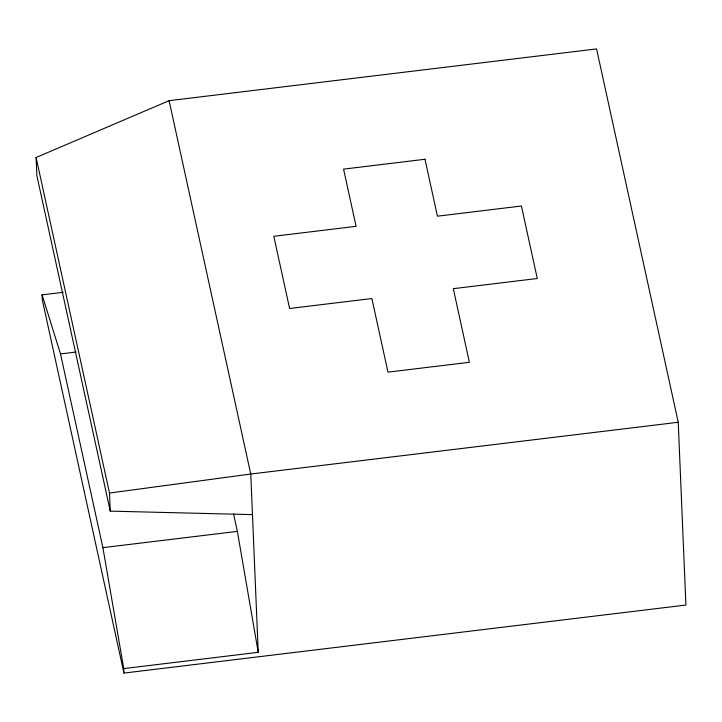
<?xml version="1.0" encoding="UTF-8"?>
<svg xmlns="http://www.w3.org/2000/svg" width="722" height="722" viewBox="0 0 722 722"><rect width="100%" height="100%" fill="white"/><g stroke="black" fill="none" stroke-linecap="round" stroke-linejoin="round"><path stroke-width="1.08" d="M252.456 514.633L110.258 511.131L36.858 175.59L36.1 157.504L169.092 100.674L596.571 48.916L678.238 422.271L685.9 605.045L123.94 673.084L42.273 299.729L42.075 294.865L63.184 292.311M110.258 511.131L109.5 493.054L250.76 474.029L678.238 422.271M42.075 294.865L60.513 353.933L76.072 352.047M60.513 353.933L102.894 547.655L237.367 531.374L258.232 652.318L123.751 668.599L123.94 673.084M169.092 100.674L250.76 474.029L258.232 652.318M233.549 513.92L237.367 531.374M36.1 157.504L109.5 493.054M102.894 547.655L123.751 668.599M424.996 159.264L343.573 169.129L356.081 226.32L273.809 236.284L289.603 308.493L371.875 298.529L387.985 372.146L469.399 362.291L453.299 288.674L537.267 278.502L521.41 206.014L437.442 216.185L424.996 159.264"/></g></svg>
